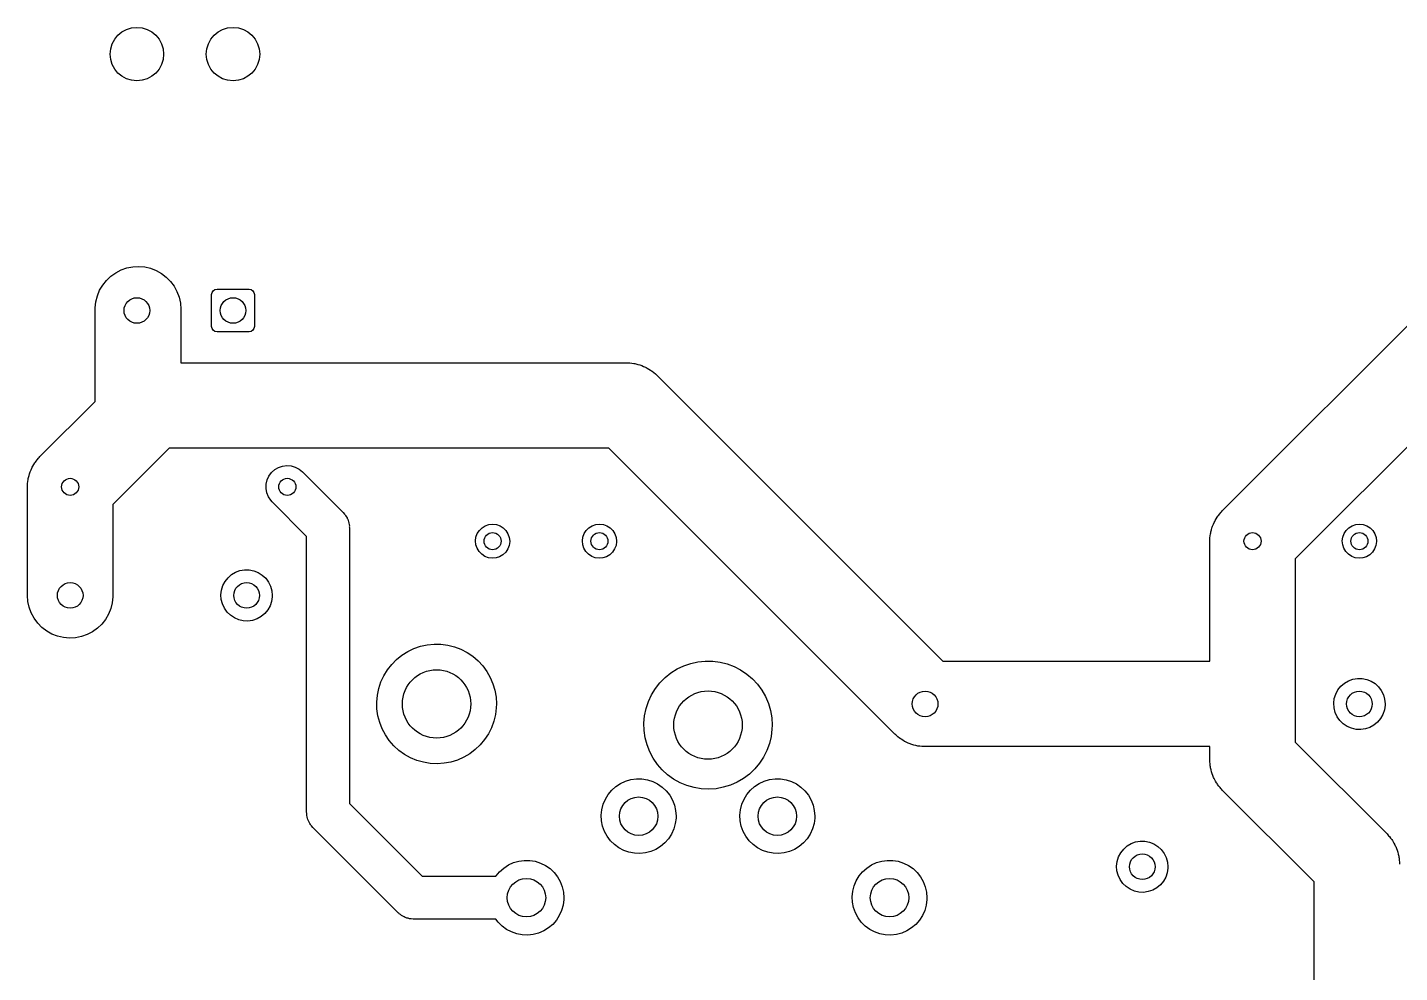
# Model space of a CAD drawing. Extents: x 38 to 261, y -144 to -47.
# Drawn here: x 130.7 to 194.9, y -92.6 to -48.3 of the extents above; entities that cross this region are included whole.
import ezdxf

# ---------------------------------------------------------------- set-up
doc = ezdxf.new("R2010")
doc.units = 0
doc.layers.add('BLACK', color=7, linetype='CONTINUOUS')

msp = doc.modelspace()

# ---------------------------------------------------------------- linework, layer by layer
at = {"layer": 'BLACK', "linetype": 'CONTINUOUS'}
for p, q in [((134.845, -59.8247), (135.096, -59.6945)), ((135.096, -59.6945), (135.362, -59.6009)), ((135.362, -59.6009), (135.639, -59.5458)), ((135.639, -59.5458), (135.921, -59.5302)), ((135.921, -59.5302), (136.203, -59.5546)), ((136.203, -59.5546), (136.478, -59.6184)), ((136.478, -59.6184), (136.742, -59.7203)), ((134.236, -60.4058), (134.411, -60.184)), ((134.411, -60.184), (134.615, -59.989)), ((134.615, -59.989), (134.845, -59.8247)), ((136.742, -59.7203), (136.988, -59.8584)), ((136.988, -59.8584), (137.213, -60.0298)), ((137.213, -60.0298), (137.411, -60.2311)), ((137.411, -60.2311), (137.579, -60.4583)), ((186.626, -70.9758), (197.486, -60.1158)), ((133.92, -61.1861), (133.988, -60.912)), ((133.988, -60.912), (134.094, -60.6501)), ((134.094, -60.6501), (134.236, -60.4058)), ((137.579, -60.4583), (137.713, -60.707)), ((137.713, -60.707), (137.811, -60.972)), ((137.811, -60.972), (137.87, -61.2482)), ((139.335, -60.845), (139.354, -60.7493)), ((139.335, -62.345), (139.335, -60.845)), ((139.354, -60.7493), (139.408, -60.6682)), ((139.408, -60.6682), (139.489, -60.614)), ((139.489, -60.614), (139.585, -60.595)), ((139.585, -60.595), (141.085, -60.595)), ((141.085, -60.595), (141.181, -60.614)), ((141.181, -60.614), (141.262, -60.6682)), ((141.262, -60.6682), (141.316, -60.7493)), ((141.316, -60.7493), (141.335, -60.845)), ((141.335, -60.845), (141.335, -62.345)), ((133.89, -61.53), (133.891, -61.4672)), ((133.89, -65.8466), (133.89, -61.53)), ((133.891, -61.4672), (133.92, -61.1861)), ((137.87, -61.2482), (137.89, -61.53)), ((137.89, -61.53), (137.89, -64.04)), ((139.354, -62.4407), (139.335, -62.345)), ((139.408, -62.5218), (139.354, -62.4407)), ((139.489, -62.576), (139.408, -62.5218)), ((139.585, -62.595), (139.489, -62.576)), ((141.085, -62.595), (139.585, -62.595)), ((141.181, -62.576), (141.085, -62.595)), ((141.262, -62.5218), (141.181, -62.576)), ((141.316, -62.4407), (141.262, -62.5218)), ((141.335, -62.345), (141.316, -62.4407)), ((199.728, -63.53), (190.04, -73.2184)), ((137.89, -64.04), (158.75, -64.04)), ((158.75, -64.04), (158.813, -64.041)), ((158.813, -64.041), (158.86, -64.0458)), ((158.86, -64.0458), (158.907, -64.0462)), ((158.907, -64.0462), (159, -64.0602)), ((159, -64.0602), (159.094, -64.0698)), ((159.094, -64.0698), (159.14, -64.0812)), ((159.14, -64.0812), (159.186, -64.0882)), ((159.186, -64.0882), (159.277, -64.1152)), ((159.277, -64.1152), (159.368, -64.1379)), ((159.368, -64.1379), (159.412, -64.1556)), ((159.412, -64.1556), (159.457, -64.1691)), ((159.457, -64.1691), (159.543, -64.2086)), ((159.543, -64.2086), (159.63, -64.2439)), ((159.63, -64.2439), (159.671, -64.2676)), ((159.671, -64.2676), (159.714, -64.2874)), ((159.714, -64.2874), (159.793, -64.3385)), ((159.793, -64.3385), (159.874, -64.3858)), ((159.874, -64.3858), (159.911, -64.415)), ((159.911, -64.415), (159.951, -64.4406)), ((159.951, -64.4406), (160.022, -64.5024)), ((160.022, -64.5024), (160.096, -64.5607)), ((160.096, -64.5607), (160.129, -64.5949)), ((160.129, -64.5949), (160.164, -64.6258)), ((160.164, -64.6258), (173.548, -78.01)), ((131.301, -68.4358), (133.89, -65.8466)), ((137.335, -68.0536), (137.304, -68.0892)), ((137.349, -68.04), (137.335, -68.0536)), ((157.922, -68.04), (137.349, -68.04)), ((171.306, -81.4242), (157.922, -68.04)), ((131.061, -68.7258), (131.09, -68.6888)), ((131.09, -68.6888), (131.116, -68.6492)), ((131.116, -68.6492), (131.177, -68.578)), ((131.177, -68.578), (131.236, -68.504)), ((131.236, -68.504), (131.27, -68.4714)), ((131.27, -68.4714), (131.301, -68.4358)), ((137.304, -68.0892), (134.715, -70.6784)), ((130.763, -69.4137), (130.79, -69.3234)), ((130.79, -69.3234), (130.813, -69.232)), ((130.813, -69.232), (130.831, -69.1883)), ((130.831, -69.1883), (130.844, -69.1431)), ((130.844, -69.1431), (130.884, -69.0575)), ((130.884, -69.0575), (130.919, -68.9701)), ((130.919, -68.9701), (130.943, -68.9293)), ((130.943, -68.9293), (130.962, -68.8865)), ((130.962, -68.8865), (131.014, -68.8073)), ((131.014, -68.8073), (131.061, -68.7258)), ((142.014, -69.341), (142.134, -69.1783)), ((142.134, -69.1783), (142.284, -69.043)), ((142.284, -69.043), (142.459, -68.9408)), ((142.459, -68.9408), (142.65, -68.8756)), ((142.65, -68.8756), (142.851, -68.8503)), ((142.851, -68.8503), (143.052, -68.8658)), ((143.052, -68.8658), (143.246, -68.9215)), ((143.246, -68.9215), (143.425, -69.0152)), ((143.425, -69.0152), (143.582, -69.1429)), ((143.582, -69.1429), (145.487, -71.0479)), ((130.715, -69.85), (130.716, -69.7872)), ((130.715, -74.93), (130.715, -69.85)), ((130.716, -69.7872), (130.721, -69.7403)), ((130.721, -69.6931), (130.735, -69.5999)), ((130.721, -69.7403), (130.721, -69.6931)), ((130.735, -69.5999), (130.745, -69.5061)), ((130.745, -69.5061), (130.756, -69.4604)), ((130.756, -69.4604), (130.763, -69.4137)), ((141.878, -69.9232), (141.883, -69.7212)), ((141.913, -70.1223), (141.878, -69.9232)), ((141.883, -69.7212), (141.929, -69.5244)), ((141.929, -69.5244), (142.014, -69.341)), ((141.987, -70.3102), (141.913, -70.1223)), ((142.098, -70.4793), (141.987, -70.3102)), ((142.168, -70.5571), (142.098, -70.4793)), ((143.78, -72.1692), (142.168, -70.5571)), ((134.715, -70.6784), (134.715, -74.93)), ((145.487, -71.0479), (145.557, -71.1257)), ((145.557, -71.1257), (145.577, -71.1564)), ((145.577, -71.1564), (145.601, -71.1843)), ((145.601, -71.1843), (145.632, -71.2408)), ((145.632, -71.2408), (145.668, -71.2948)), ((186.339, -71.3473), (186.386, -71.2658)), ((186.386, -71.2658), (186.415, -71.2288)), ((186.415, -71.2288), (186.441, -71.1892)), ((186.441, -71.1892), (186.502, -71.118)), ((186.502, -71.118), (186.561, -71.044)), ((186.561, -71.044), (186.595, -71.0114)), ((186.595, -71.0114), (186.626, -70.9758)), ((145.668, -71.2948), (145.681, -71.3289)), ((145.681, -71.3289), (145.699, -71.3611)), ((145.699, -71.3611), (145.718, -71.4227)), ((145.718, -71.4227), (145.742, -71.4827)), ((145.742, -71.4827), (145.749, -71.5189)), ((145.749, -71.5189), (145.76, -71.5539)), ((145.76, -71.5539), (145.766, -71.6182)), ((145.766, -71.6182), (145.777, -71.6818)), ((145.777, -71.6818), (145.776, -71.7185)), ((145.776, -71.7185), (145.78, -71.755)), ((145.78, -71.755), (145.78, -84.6758)), ((151.763, -72.0343), (151.86, -71.8844)), ((151.86, -71.8844), (151.987, -71.7596)), ((151.987, -71.7596), (152.139, -71.6661)), ((152.139, -71.6661), (152.308, -71.6087)), ((152.308, -71.6087), (152.486, -71.59)), ((152.486, -71.59), (152.663, -71.6111)), ((152.663, -71.6111), (152.831, -71.671)), ((152.831, -71.671), (152.981, -71.7665)), ((152.981, -71.7665), (153.107, -71.8931)), ((153.107, -71.8931), (153.201, -72.0443)), ((156.763, -72.0343), (156.86, -71.8844)), ((156.86, -71.8844), (156.987, -71.7596)), ((156.987, -71.7596), (157.139, -71.6661)), ((157.139, -71.6661), (157.308, -71.6087)), ((157.308, -71.6087), (157.486, -71.59)), ((157.486, -71.59), (157.663, -71.6111)), ((157.663, -71.6111), (157.831, -71.671)), ((157.831, -71.671), (157.981, -71.7665)), ((157.981, -71.7665), (158.107, -71.8931)), ((158.107, -71.8931), (158.201, -72.0443)), ((186.088, -71.9537), (186.115, -71.8634)), ((186.115, -71.8634), (186.138, -71.772)), ((186.138, -71.772), (186.156, -71.7283)), ((186.156, -71.7283), (186.169, -71.683)), ((186.169, -71.683), (186.209, -71.5975)), ((186.209, -71.5975), (186.244, -71.5101)), ((186.244, -71.5101), (186.268, -71.4693)), ((186.268, -71.4693), (186.287, -71.4265)), ((186.287, -71.4265), (186.339, -71.3473)), ((192.323, -72.0343), (192.42, -71.8844)), ((192.42, -71.8844), (192.547, -71.7596)), ((192.547, -71.7596), (192.699, -71.6661)), ((192.699, -71.6661), (192.868, -71.6087)), ((192.868, -71.6087), (193.046, -71.59)), ((193.046, -71.59), (193.223, -71.6111)), ((193.223, -71.6111), (193.391, -71.671)), ((193.391, -71.671), (193.541, -71.7665)), ((193.541, -71.7665), (193.667, -71.8931)), ((193.667, -71.8931), (193.761, -72.0443)), ((143.78, -85.09), (143.78, -72.1692)), ((151.68, -72.3788), (151.702, -72.2019)), ((151.697, -72.5563), (151.68, -72.3788)), ((151.702, -72.2019), (151.763, -72.0343)), ((153.201, -72.0443), (153.26, -72.2128)), ((153.28, -72.4123), (153.255, -72.589)), ((153.26, -72.2128), (153.28, -72.39)), ((153.28, -72.39), (153.28, -72.4123)), ((156.68, -72.3788), (156.702, -72.2019)), ((156.697, -72.5563), (156.68, -72.3788)), ((156.702, -72.2019), (156.763, -72.0343)), ((158.201, -72.0443), (158.26, -72.2128)), ((158.28, -72.4123), (158.255, -72.589)), ((158.26, -72.2128), (158.28, -72.39)), ((158.28, -72.39), (158.28, -72.4123)), ((186.04, -72.39), (186.041, -72.3272)), ((186.04, -78.01), (186.04, -72.39)), ((186.041, -72.3272), (186.046, -72.2803)), ((186.046, -72.2331), (186.06, -72.1399)), ((186.046, -72.2803), (186.046, -72.2331)), ((186.06, -72.1399), (186.07, -72.0461)), ((186.07, -72.0461), (186.081, -72.0004)), ((186.081, -72.0004), (186.088, -71.9537)), ((192.24, -72.3788), (192.262, -72.2019)), ((192.257, -72.5563), (192.24, -72.3788)), ((192.262, -72.2019), (192.323, -72.0343)), ((193.761, -72.0443), (193.82, -72.2128)), ((193.84, -72.4123), (193.815, -72.589)), ((193.82, -72.2128), (193.84, -72.39)), ((193.84, -72.39), (193.84, -72.4123)), ((151.754, -72.7256), (151.697, -72.5563)), ((151.846, -72.8781), (151.754, -72.7256)), ((151.97, -73.0064), (151.846, -72.8781)), ((152.119, -73.1041), (151.97, -73.0064)), ((152.286, -73.1662), (152.119, -73.1041)), ((152.463, -73.1898), (152.286, -73.1662)), ((152.641, -73.1737), (152.463, -73.1898)), ((152.81, -73.1185), (152.641, -73.1737)), ((152.964, -73.0272), (152.81, -73.1185)), ((153.093, -72.9042), (152.964, -73.0272)), ((153.192, -72.7557), (153.093, -72.9042)), ((153.255, -72.589), (153.192, -72.7557)), ((156.754, -72.7256), (156.697, -72.5563)), ((156.846, -72.8781), (156.754, -72.7256)), ((156.97, -73.0064), (156.846, -72.8781)), ((157.119, -73.1041), (156.97, -73.0064)), ((157.286, -73.1662), (157.119, -73.1041)), ((157.463, -73.1898), (157.286, -73.1662)), ((157.641, -73.1737), (157.463, -73.1898)), ((157.81, -73.1185), (157.641, -73.1737)), ((157.964, -73.0272), (157.81, -73.1185)), ((158.093, -72.9042), (157.964, -73.0272)), ((158.192, -72.7557), (158.093, -72.9042)), ((158.255, -72.589), (158.192, -72.7557)), ((192.314, -72.7256), (192.257, -72.5563)), ((192.406, -72.8781), (192.314, -72.7256)), ((192.53, -73.0064), (192.406, -72.8781)), ((192.679, -73.1041), (192.53, -73.0064)), ((192.846, -73.1662), (192.679, -73.1041)), ((193.023, -73.1898), (192.846, -73.1662)), ((193.201, -73.1737), (193.023, -73.1898)), ((193.37, -73.1185), (193.201, -73.1737)), ((193.524, -73.0272), (193.37, -73.1185)), ((193.653, -72.9042), (193.524, -73.0272)), ((193.752, -72.7557), (193.653, -72.9042)), ((193.815, -72.589), (193.752, -72.7557)), ((140.453, -73.8469), (140.659, -73.7709)), ((140.659, -73.7709), (140.876, -73.7337)), ((140.876, -73.7337), (141.095, -73.7366)), ((141.095, -73.7366), (141.311, -73.7794)), ((141.311, -73.7794), (141.515, -73.8608)), ((190.04, -73.2184), (190.04, -81.8016)), ((139.796, -74.6805), (139.861, -74.4708)), ((139.861, -74.4708), (139.964, -74.2764)), ((139.964, -74.2764), (140.1, -74.104)), ((140.1, -74.104), (140.265, -73.9592)), ((140.265, -73.9592), (140.453, -73.8469)), ((141.515, -73.8608), (141.701, -73.978)), ((141.701, -73.978), (141.862, -74.127)), ((141.862, -74.127), (141.993, -74.303)), ((141.993, -74.303), (142.09, -74.5)), ((130.735, -75.2118), (130.715, -74.93)), ((134.714, -74.9928), (134.685, -75.2739)), ((134.715, -74.93), (134.714, -74.9928)), ((139.77, -74.8986), (139.796, -74.6805)), ((139.785, -75.1177), (139.77, -74.8986)), ((139.839, -75.3306), (139.785, -75.1177)), ((142.09, -74.5), (142.15, -74.7113)), ((142.168, -74.9928), (142.137, -75.2101)), ((142.15, -74.7113), (142.17, -74.93)), ((142.17, -74.93), (142.168, -74.9928)), ((130.794, -75.488), (130.735, -75.2118)), ((130.892, -75.753), (130.794, -75.488)), ((131.026, -76.0017), (130.892, -75.753)), ((134.617, -75.548), (134.511, -75.8099)), ((134.685, -75.2739), (134.617, -75.548)), ((139.931, -75.53), (139.839, -75.3306)), ((140.058, -75.7093), (139.931, -75.53)), ((140.215, -75.8626), (140.058, -75.7093)), ((141.959, -75.6097), (141.819, -75.7785)), ((142.066, -75.4181), (141.959, -75.6097)), ((142.137, -75.2101), (142.066, -75.4181)), ((131.194, -76.2289), (131.026, -76.0017)), ((131.392, -76.4302), (131.194, -76.2289)), ((134.194, -76.276), (133.99, -76.471)), ((134.369, -76.0542), (134.194, -76.276)), ((134.511, -75.8099), (134.369, -76.0542)), ((140.397, -75.9846), (140.215, -75.8626)), ((140.599, -76.0713), (140.397, -75.9846)), ((140.813, -76.1197), (140.599, -76.0713)), ((141.033, -76.1284), (140.813, -76.1197)), ((141.25, -76.0968), (141.033, -76.1284)), ((141.458, -76.0263), (141.25, -76.0968)), ((141.65, -75.919), (141.458, -76.0263)), ((141.819, -75.7785), (141.65, -75.919)), ((131.617, -76.6016), (131.392, -76.4302)), ((131.863, -76.7397), (131.617, -76.6016)), ((132.127, -76.8416), (131.863, -76.7397)), ((132.402, -76.9054), (132.127, -76.8416)), ((132.684, -76.9298), (132.402, -76.9054)), ((132.966, -76.9142), (132.684, -76.9298)), ((133.243, -76.8591), (132.966, -76.9142)), ((133.509, -76.7655), (133.243, -76.8591)), ((133.76, -76.6353), (133.509, -76.7655)), ((133.99, -76.471), (133.76, -76.6353)), ((148.238, -77.7276), (148.511, -77.5563)), ((148.511, -77.5563), (148.802, -77.4176)), ((148.802, -77.4176), (149.107, -77.3131)), ((149.107, -77.3131), (149.422, -77.2445)), ((149.422, -77.2445), (149.743, -77.2125)), ((149.743, -77.2125), (150.065, -77.2175)), ((150.065, -77.2175), (150.385, -77.2596)), ((150.385, -77.2596), (150.697, -77.3381)), ((150.697, -77.3381), (150.999, -77.4521)), ((150.999, -77.4521), (151.285, -77.5999)), ((151.285, -77.5999), (151.553, -77.7797)), ((147.561, -78.412), (147.76, -78.1583)), ((147.76, -78.1583), (147.986, -77.9292)), ((147.986, -77.9292), (148.238, -77.7276)), ((151.553, -77.7797), (151.798, -77.9891)), ((151.798, -77.9891), (152.017, -78.2252)), ((152.017, -78.2252), (152.208, -78.485)), ((161.115, -78.3711), (161.426, -78.2224)), ((161.426, -78.2224), (161.753, -78.1105)), ((161.753, -78.1105), (162.091, -78.0369)), ((162.091, -78.0369), (162.434, -78.0026)), ((162.434, -78.0026), (162.78, -78.0081)), ((162.78, -78.0081), (163.122, -78.0531)), ((163.122, -78.0531), (163.457, -78.1373)), ((163.457, -78.1373), (163.78, -78.2594)), ((163.78, -78.2594), (164.087, -78.4178)), ((173.548, -78.01), (186.04, -78.01)), ((147.257, -78.9793), (147.392, -78.6869)), ((147.392, -78.6869), (147.561, -78.412)), ((152.208, -78.485), (152.368, -78.765)), ((152.368, -78.765), (152.494, -79.0615)), ((160.31, -79.0161), (160.553, -78.7706)), ((160.553, -78.7706), (160.822, -78.5546)), ((160.822, -78.5546), (161.115, -78.3711)), ((164.087, -78.4178), (164.374, -78.6104)), ((164.374, -78.6104), (164.636, -78.8347)), ((164.636, -78.8347), (164.872, -79.0877)), ((192.335, -79.0392), (192.523, -78.9269)), ((192.523, -78.9269), (192.729, -78.8509)), ((192.729, -78.8509), (192.946, -78.8137)), ((192.946, -78.8137), (193.165, -78.8166)), ((193.165, -78.8166), (193.381, -78.8594)), ((193.381, -78.8594), (193.585, -78.9408)), ((193.585, -78.9408), (193.771, -79.058)), ((147.061, -79.922), (147.09, -79.601)), ((147.09, -79.601), (147.155, -79.2853)), ((147.155, -79.2853), (147.257, -78.9793)), ((152.494, -79.0615), (152.586, -79.3706)), ((152.586, -79.3706), (152.641, -79.6882)), ((159.771, -79.8956), (159.916, -79.5823)), ((159.916, -79.5823), (160.097, -79.2879)), ((160.097, -79.2879), (160.31, -79.0161)), ((164.872, -79.0877), (165.076, -79.3661)), ((165.076, -79.3661), (165.247, -79.6661)), ((191.866, -79.7605), (191.931, -79.5508)), ((191.931, -79.5508), (192.034, -79.3564)), ((192.034, -79.3564), (192.17, -79.184)), ((192.17, -79.184), (192.335, -79.0392)), ((193.771, -79.058), (193.932, -79.207)), ((193.932, -79.207), (194.063, -79.383)), ((194.063, -79.383), (194.16, -79.58)), ((194.16, -79.58), (194.22, -79.7913)), ((147.07, -80.2443), (147.061, -79.922)), ((147.115, -80.5634), (147.07, -80.2443)), ((152.654, -80.1858), (152.616, -80.5058)), ((152.641, -79.6882), (152.66, -80.01)), ((152.66, -80.01), (152.654, -80.1858)), ((159.592, -80.5618), (159.662, -80.2235)), ((159.662, -80.2235), (159.771, -79.8956)), ((165.247, -79.6661), (165.383, -79.9838)), ((165.383, -79.9838), (165.481, -80.3149)), ((191.84, -79.9786), (191.866, -79.7605)), ((191.855, -80.1977), (191.84, -79.9786)), ((191.909, -80.4106), (191.855, -80.1977)), ((194.238, -80.0728), (194.207, -80.2901)), ((194.22, -79.7913), (194.24, -80.01)), ((194.24, -80.01), (194.238, -80.0728)), ((147.197, -80.8752), (147.115, -80.5634)), ((147.314, -81.1756), (147.197, -80.8752)), ((152.54, -80.8193), (152.43, -81.122)), ((152.616, -80.5058), (152.54, -80.8193)), ((159.561, -80.9058), (159.592, -80.5618)), ((165.481, -80.3149), (165.54, -80.6552)), ((165.54, -80.6552), (165.56, -81)), ((192.001, -80.61), (191.909, -80.4106)), ((192.128, -80.7893), (192.001, -80.61)), ((192.285, -80.9426), (192.128, -80.7893)), ((193.889, -80.8585), (193.72, -80.999)), ((194.029, -80.6897), (193.889, -80.8585)), ((194.136, -80.4981), (194.029, -80.6897)), ((194.207, -80.2901), (194.136, -80.4981)), ((147.465, -81.4605), (147.314, -81.1756)), ((147.648, -81.7261), (147.465, -81.4605)), ((152.285, -81.41), (152.108, -81.6794)), ((152.43, -81.122), (152.285, -81.41)), ((159.571, -81.251), (159.561, -80.9058)), ((159.619, -81.593), (159.571, -81.251)), ((165.513, -81.5313), (165.432, -81.8671)), ((165.554, -81.1884), (165.513, -81.5313)), ((165.56, -81), (165.554, -81.1884)), ((171.341, -81.4551), (171.306, -81.4242)), ((171.374, -81.4893), (171.341, -81.4551)), ((171.448, -81.5476), (171.374, -81.4893)), ((192.467, -81.0646), (192.285, -80.9426)), ((192.669, -81.1513), (192.467, -81.0646)), ((192.883, -81.1997), (192.669, -81.1513)), ((193.103, -81.2084), (192.883, -81.1997)), ((193.32, -81.1768), (193.103, -81.2084)), ((193.528, -81.1063), (193.32, -81.1768)), ((193.72, -80.999), (193.528, -81.1063)), ((147.859, -81.9691), (147.648, -81.7261)), ((148.098, -82.186), (147.859, -81.9691)), ((151.667, -82.1486), (151.409, -82.3422)), ((151.901, -81.9267), (151.667, -82.1486)), ((152.108, -81.6794), (151.901, -81.9267)), ((159.707, -81.9271), (159.619, -81.593)), ((159.832, -82.2488), (159.707, -81.9271)), ((165.432, -81.8671), (165.313, -82.1914)), ((171.519, -81.6094), (171.448, -81.5476)), ((171.559, -81.635), (171.519, -81.6094)), ((171.596, -81.6642), (171.559, -81.635)), ((171.677, -81.7115), (171.596, -81.6642)), ((171.756, -81.7626), (171.677, -81.7115)), ((171.799, -81.7824), (171.756, -81.7626)), ((171.84, -81.8061), (171.799, -81.7824)), ((171.927, -81.8414), (171.84, -81.8061)), ((172.013, -81.8809), (171.927, -81.8414)), ((172.058, -81.8944), (172.013, -81.8809)), ((172.102, -81.9121), (172.058, -81.8944)), ((172.193, -81.9348), (172.102, -81.9121)), ((172.284, -81.9618), (172.193, -81.9348)), ((172.33, -81.9688), (172.284, -81.9618)), ((172.376, -81.9802), (172.33, -81.9688)), ((172.47, -81.9898), (172.376, -81.9802)), ((172.563, -82.0038), (172.47, -81.9898)), ((172.61, -82.0042), (172.563, -82.0038)), ((172.657, -82.009), (172.61, -82.0042)), ((172.72, -82.01), (172.657, -82.009)), ((186.04, -82.01), (172.72, -82.01)), ((186.04, -82.63), (186.04, -82.01)), ((190.04, -81.8016), (194.334, -86.0958)), ((148.36, -82.3741), (148.098, -82.186)), ((148.641, -82.5309), (148.36, -82.3741)), ((148.939, -82.6543), (148.641, -82.5309)), ((149.249, -82.7426), (148.939, -82.6543)), ((149.567, -82.7947), (149.249, -82.7426)), ((149.889, -82.8098), (149.567, -82.7947)), ((150.211, -82.7879), (149.889, -82.8098)), ((150.528, -82.7292), (150.211, -82.7879)), ((150.836, -82.6344), (150.528, -82.7292)), ((151.131, -82.5048), (150.836, -82.6344)), ((151.409, -82.3422), (151.131, -82.5048)), ((159.994, -82.5541), (159.832, -82.2488)), ((160.19, -82.8387), (159.994, -82.5541)), ((164.968, -82.7887), (164.747, -83.0536)), ((165.158, -82.5), (164.968, -82.7887)), ((165.313, -82.1914), (165.158, -82.5)), ((186.043, -82.6771), (186.04, -82.63)), ((186.042, -82.7242), (186.043, -82.6771)), ((186.053, -82.8178), (186.042, -82.7242)), ((186.06, -82.9118), (186.053, -82.8178)), ((160.417, -83.099), (160.19, -82.8387)), ((160.672, -83.3314), (160.417, -83.099)), ((160.953, -83.533), (160.672, -83.3314)), ((164.496, -83.2914), (164.22, -83.4988)), ((164.747, -83.0536), (164.496, -83.2914)), ((186.07, -82.9579), (186.06, -82.9118)), ((186.075, -83.0048), (186.07, -82.9579)), ((186.1, -83.0959), (186.075, -83.0048)), ((186.119, -83.188), (186.1, -83.0959)), ((186.136, -83.2322), (186.119, -83.188)), ((186.148, -83.2778), (186.136, -83.2322)), ((186.185, -83.3646), (186.148, -83.2778)), ((186.217, -83.453), (186.185, -83.3646)), ((186.24, -83.4945), (186.217, -83.453)), ((157.891, -84.2477), (158.056, -84.0483)), ((158.056, -84.0483), (158.25, -83.8755)), ((158.25, -83.8755), (158.467, -83.7333)), ((158.467, -83.7333), (158.702, -83.6247)), ((158.702, -83.6247), (158.951, -83.5521)), ((158.951, -83.5521), (159.208, -83.5172)), ((159.208, -83.5172), (159.468, -83.5206)), ((159.468, -83.5206), (159.724, -83.5623)), ((159.724, -83.5623), (159.971, -83.6413)), ((159.971, -83.6413), (160.204, -83.7561)), ((160.204, -83.7561), (160.417, -83.9039)), ((160.417, -83.9039), (160.606, -84.0816)), ((160.606, -84.0816), (160.766, -84.2853)), ((161.254, -83.701), (160.953, -83.533)), ((161.573, -83.8331), (161.254, -83.701)), ((161.906, -83.9278), (161.573, -83.8331)), ((162.246, -83.9836), (161.906, -83.9278)), ((162.591, -83.9998), (162.246, -83.9836)), ((162.936, -83.9763), (162.591, -83.9998)), ((163.276, -83.9134), (162.936, -83.9763)), ((163.606, -83.8118), (163.276, -83.9134)), ((163.922, -83.673), (163.606, -83.8118)), ((164.22, -83.4988), (163.922, -83.673)), ((164.38, -84.2477), (164.546, -84.0483)), ((164.546, -84.0483), (164.739, -83.8755)), ((164.739, -83.8755), (164.956, -83.7333)), ((164.956, -83.7333), (165.192, -83.6247)), ((165.192, -83.6247), (165.441, -83.5521)), ((165.441, -83.5521), (165.698, -83.5172)), ((165.698, -83.5172), (165.957, -83.5206)), ((165.957, -83.5206), (166.213, -83.5623)), ((166.213, -83.5623), (166.46, -83.6413)), ((166.46, -83.6413), (166.693, -83.7561)), ((166.693, -83.7561), (166.906, -83.9039)), ((166.906, -83.9039), (167.095, -84.0816)), ((167.095, -84.0816), (167.255, -84.2853)), ((186.258, -83.538), (186.24, -83.4945)), ((186.307, -83.6187), (186.258, -83.538)), ((186.351, -83.7017), (186.307, -83.6187)), ((186.379, -83.7396), (186.351, -83.7017)), ((186.404, -83.78), (186.379, -83.7396)), ((186.463, -83.8531), (186.404, -83.78)), ((186.519, -83.9289), (186.463, -83.8531)), ((186.552, -83.9625), (186.519, -83.9289)), ((186.582, -83.9991), (186.552, -83.9625)), ((186.626, -84.0442), (186.582, -83.9991)), ((190.92, -88.3384), (186.626, -84.0442)), ((145.78, -84.6758), (149.182, -88.0783)), ((157.592, -84.96), (157.656, -84.7086)), ((157.656, -84.7086), (157.756, -84.4694)), ((157.756, -84.4694), (157.891, -84.2477)), ((160.766, -84.2853), (160.895, -84.5105)), ((160.895, -84.5105), (160.989, -84.7523)), ((164.081, -84.96), (164.145, -84.7086)), ((164.145, -84.7086), (164.245, -84.4694)), ((164.245, -84.4694), (164.38, -84.2477)), ((167.255, -84.2853), (167.384, -84.5105)), ((167.384, -84.5105), (167.478, -84.7523)), ((143.784, -85.1265), (143.78, -85.09)), ((143.783, -85.1632), (143.784, -85.1265)), ((143.794, -85.2268), (143.783, -85.1632)), ((143.8, -85.2911), (143.794, -85.2268)), ((143.811, -85.3261), (143.8, -85.2911)), ((143.818, -85.3623), (143.811, -85.3261)), ((143.842, -85.4223), (143.818, -85.3623)), ((157.566, -85.2181), (157.592, -84.96)), ((157.578, -85.4772), (157.566, -85.2181)), ((160.989, -84.7523), (161.046, -85.0052)), ((161.063, -85.3555), (161.03, -85.6128)), ((161.046, -85.0052), (161.065, -85.2639)), ((161.065, -85.2639), (161.063, -85.3555)), ((164.055, -85.2181), (164.081, -84.96)), ((164.068, -85.4772), (164.055, -85.2181)), ((167.478, -84.7523), (167.535, -85.0052)), ((167.552, -85.3555), (167.52, -85.6128)), ((167.535, -85.0052), (167.555, -85.2639)), ((167.555, -85.2639), (167.552, -85.3555)), ((143.861, -85.4839), (143.842, -85.4223)), ((143.879, -85.5161), (143.861, -85.4839)), ((143.892, -85.5502), (143.879, -85.5161)), ((143.928, -85.6042), (143.892, -85.5502)), ((143.959, -85.6607), (143.928, -85.6042)), ((143.983, -85.6886), (143.959, -85.6607)), ((144.003, -85.7193), (143.983, -85.6886)), ((144.073, -85.7971), (144.003, -85.7193)), ((148.061, -89.7854), (144.073, -85.7971)), ((157.629, -85.7316), (157.578, -85.4772)), ((157.717, -85.9757), (157.629, -85.7316)), ((157.839, -86.2042), (157.717, -85.9757)), ((160.96, -85.8624), (160.853, -86.0989)), ((161.03, -85.6128), (160.96, -85.8624)), ((164.118, -85.7316), (164.068, -85.4772)), ((164.206, -85.9757), (164.118, -85.7316)), ((164.329, -86.2042), (164.206, -85.9757)), ((167.449, -85.8624), (167.343, -86.0989)), ((167.52, -85.6128), (167.449, -85.8624)), ((157.995, -86.412), (157.839, -86.2042)), ((158.179, -86.5946), (157.995, -86.412)), ((158.388, -86.748), (158.179, -86.5946)), ((160.542, -86.5121), (160.344, -86.6797)), ((160.713, -86.3171), (160.542, -86.5121)), ((160.853, -86.0989), (160.713, -86.3171)), ((164.484, -86.412), (164.329, -86.2042)), ((164.668, -86.5946), (164.484, -86.412)), ((164.877, -86.748), (164.668, -86.5946)), ((167.031, -86.5121), (166.833, -86.6797)), ((167.202, -86.3171), (167.031, -86.5121)), ((167.343, -86.0989), (167.202, -86.3171)), ((182.01, -86.804), (182.175, -86.6592)), ((182.175, -86.6592), (182.363, -86.5469)), ((182.363, -86.5469), (182.569, -86.4709)), ((182.569, -86.4709), (182.786, -86.4337)), ((182.786, -86.4337), (183.005, -86.4366)), ((183.005, -86.4366), (183.221, -86.4794)), ((183.221, -86.4794), (183.425, -86.5608)), ((183.425, -86.5608), (183.611, -86.678)), ((194.334, -86.0958), (194.378, -86.1409)), ((194.378, -86.1409), (194.408, -86.1775)), ((194.408, -86.1775), (194.441, -86.2111)), ((194.441, -86.2111), (194.497, -86.2869)), ((194.497, -86.2869), (194.556, -86.36)), ((194.556, -86.36), (194.581, -86.4004)), ((194.581, -86.4004), (194.609, -86.4383)), ((194.609, -86.4383), (194.653, -86.5213)), ((194.653, -86.5213), (194.702, -86.602)), ((194.702, -86.602), (194.72, -86.6455)), ((194.72, -86.6455), (194.743, -86.687)), ((158.618, -86.8688), (158.388, -86.748)), ((158.862, -86.9543), (158.618, -86.8688)), ((159.117, -87.0027), (158.862, -86.9543)), ((159.376, -87.0128), (159.117, -87.0027)), ((159.634, -86.9846), (159.376, -87.0128)), ((159.885, -86.9186), (159.634, -86.9846)), ((160.123, -86.8162), (159.885, -86.9186)), ((160.344, -86.6797), (160.123, -86.8162)), ((165.107, -86.8688), (164.877, -86.748)), ((165.352, -86.9543), (165.107, -86.8688)), ((165.607, -87.0027), (165.352, -86.9543)), ((165.866, -87.0128), (165.607, -87.0027)), ((166.124, -86.9846), (165.866, -87.0128)), ((166.374, -86.9186), (166.124, -86.9846)), ((166.613, -86.8162), (166.374, -86.9186)), ((166.833, -86.6797), (166.613, -86.8162)), ((181.706, -87.3805), (181.771, -87.1708)), ((181.771, -87.1708), (181.874, -86.9764)), ((181.874, -86.9764), (182.01, -86.804)), ((183.611, -86.678), (183.772, -86.827)), ((183.772, -86.827), (183.903, -87.003)), ((183.903, -87.003), (184, -87.2)), ((184, -87.2), (184.06, -87.4113)), ((194.743, -86.687), (194.775, -86.7754)), ((194.775, -86.7754), (194.812, -86.8622)), ((194.812, -86.8622), (194.824, -86.9078)), ((194.824, -86.9078), (194.841, -86.952)), ((194.841, -86.952), (194.86, -87.0442)), ((194.86, -87.0442), (194.885, -87.1352)), ((194.885, -87.1352), (194.89, -87.1821)), ((194.89, -87.1821), (194.9, -87.2282)), ((194.9, -87.2282), (194.907, -87.3222)), ((152.641, -88.062), (152.806, -87.8626)), ((152.806, -87.8626), (153, -87.6899)), ((153, -87.6899), (153.217, -87.5477)), ((153.217, -87.5477), (153.452, -87.4391)), ((153.452, -87.4391), (153.701, -87.3665)), ((153.701, -87.3665), (153.958, -87.3315)), ((153.958, -87.3315), (154.218, -87.3349)), ((154.218, -87.3349), (154.474, -87.3766)), ((154.474, -87.3766), (154.721, -87.4557)), ((154.721, -87.4557), (154.954, -87.5704)), ((154.954, -87.5704), (155.167, -87.7182)), ((155.167, -87.7182), (155.356, -87.896)), ((155.356, -87.896), (155.516, -88.0997)), ((169.63, -88.062), (169.796, -87.8626)), ((169.796, -87.8626), (169.989, -87.6899)), ((169.989, -87.6899), (170.206, -87.5477)), ((170.206, -87.5477), (170.442, -87.4391)), ((170.442, -87.4391), (170.691, -87.3665)), ((170.691, -87.3665), (170.948, -87.3315)), ((170.948, -87.3315), (171.207, -87.3349)), ((171.207, -87.3349), (171.463, -87.3766)), ((171.463, -87.3766), (171.71, -87.4557)), ((171.71, -87.4557), (171.943, -87.5704)), ((171.943, -87.5704), (172.156, -87.7182)), ((172.156, -87.7182), (172.345, -87.896)), ((172.345, -87.896), (172.505, -88.0997)), ((181.68, -87.5986), (181.706, -87.3805)), ((181.695, -87.8177), (181.68, -87.5986)), ((181.749, -88.0306), (181.695, -87.8177)), ((184.047, -87.9101), (183.976, -88.1181)), ((184.078, -87.6928), (184.047, -87.9101)), ((184.06, -87.4113), (184.08, -87.63)), ((184.08, -87.63), (184.078, -87.6928)), ((194.907, -87.3222), (194.918, -87.4158)), ((194.918, -87.4158), (194.917, -87.4629)), ((194.917, -87.4629), (194.92, -87.51)), ((149.182, -88.0783), (152.631, -88.0783)), ((152.631, -88.0783), (152.641, -88.062)), ((155.516, -88.0997), (155.645, -88.3249)), ((155.645, -88.3249), (155.739, -88.5666)), ((155.739, -88.5666), (155.796, -88.8196)), ((169.331, -88.7744), (169.395, -88.523)), ((169.395, -88.523), (169.495, -88.2838)), ((169.495, -88.2838), (169.63, -88.062)), ((172.505, -88.0997), (172.634, -88.3249)), ((172.634, -88.3249), (172.728, -88.5666)), ((172.728, -88.5666), (172.785, -88.8196)), ((181.841, -88.23), (181.749, -88.0306)), ((181.968, -88.4093), (181.841, -88.23)), ((182.125, -88.5626), (181.968, -88.4093)), ((182.307, -88.6846), (182.125, -88.5626)), ((183.729, -88.4785), (183.56, -88.619)), ((183.869, -88.3097), (183.729, -88.4785)), ((183.976, -88.1181), (183.869, -88.3097)), ((190.92, -136.31), (190.92, -88.3384)), ((155.813, -89.1698), (155.78, -89.4271)), ((155.796, -88.8196), (155.815, -89.0783)), ((155.815, -89.0783), (155.813, -89.1698)), ((169.305, -89.0324), (169.331, -88.7744)), ((169.318, -89.2915), (169.305, -89.0324)), ((172.802, -89.1698), (172.77, -89.4271)), ((172.785, -88.8196), (172.805, -89.0783)), ((172.805, -89.0783), (172.802, -89.1698)), ((182.509, -88.7713), (182.307, -88.6846)), ((182.723, -88.8197), (182.509, -88.7713)), ((182.943, -88.8284), (182.723, -88.8197)), ((183.16, -88.7968), (182.943, -88.8284)), ((183.368, -88.7263), (183.16, -88.7968)), ((183.56, -88.619), (183.368, -88.7263)), ((148.09, -89.8086), (148.061, -89.7854)), ((148.115, -89.8353), (148.09, -89.8086)), ((148.168, -89.8723), (148.115, -89.8353)), ((148.218, -89.9131), (148.168, -89.8723)), ((155.71, -89.6768), (155.603, -89.9133)), ((155.78, -89.4271), (155.71, -89.6768)), ((169.368, -89.5459), (169.318, -89.2915)), ((169.456, -89.79), (169.368, -89.5459)), ((169.579, -90.0185), (169.456, -89.79)), ((172.699, -89.6768), (172.593, -89.9133)), ((172.77, -89.4271), (172.699, -89.6768)), ((148.25, -89.9301), (148.218, -89.9131)), ((148.28, -89.9512), (148.25, -89.9301)), ((148.34, -89.9768), (148.28, -89.9512)), ((148.397, -90.0067), (148.34, -89.9768)), ((148.432, -90.0169), (148.397, -90.0067)), ((148.466, -90.0314), (148.432, -90.0169)), ((148.529, -90.0447), (148.466, -90.0314)), ((148.591, -90.0625), (148.529, -90.0447)), ((148.628, -90.0653), (148.591, -90.0625)), ((148.664, -90.0728), (148.628, -90.0653)), ((148.768, -90.0783), (148.664, -90.0728)), ((152.634, -90.0783), (148.768, -90.0783)), ((152.745, -90.2264), (152.634, -90.0783)), ((152.929, -90.409), (152.745, -90.2264)), ((153.138, -90.5623), (152.929, -90.409)), ((155.094, -90.494), (154.873, -90.6305)), ((155.292, -90.3264), (155.094, -90.494)), ((155.463, -90.1314), (155.292, -90.3264)), ((155.603, -89.9133), (155.463, -90.1314)), ((169.734, -90.2264), (169.579, -90.0185)), ((169.918, -90.409), (169.734, -90.2264)), ((170.127, -90.5623), (169.918, -90.409)), ((172.083, -90.494), (171.863, -90.6305)), ((172.281, -90.3264), (172.083, -90.494)), ((172.452, -90.1314), (172.281, -90.3264)), ((172.593, -89.9133), (172.452, -90.1314)), ((153.368, -90.6831), (153.138, -90.5623)), ((153.612, -90.7686), (153.368, -90.6831)), ((153.867, -90.817), (153.612, -90.7686)), ((154.126, -90.8272), (153.867, -90.817)), ((154.384, -90.799), (154.126, -90.8272)), ((154.635, -90.7329), (154.384, -90.799)), ((154.873, -90.6305), (154.635, -90.7329)), ((170.357, -90.6831), (170.127, -90.5623)), ((170.602, -90.7686), (170.357, -90.6831)), ((170.857, -90.817), (170.602, -90.7686)), ((171.116, -90.8272), (170.857, -90.817)), ((171.374, -90.799), (171.116, -90.8272)), ((171.624, -90.7329), (171.374, -90.799)), ((171.863, -90.6305), (171.624, -90.7329))]:
    msp.add_line(p, q, dxfattribs=at)
at = {"layer": 'BLACK'}
for centre, radius in [((135.835, -49.595), 1.25), ((140.335, -49.595), 1.25), ((135.835, -61.595), 0.6), ((140.335, -61.595), 0.6), ((132.715, -69.85), 0.4), ((142.875, -69.85), 0.4), ((152.48, -72.39), 0.4), ((157.48, -72.39), 0.4), ((188.04, -72.39), 0.4), ((193.04, -72.39), 0.4), ((132.715, -74.93), 0.6), ((140.97, -74.93), 0.6), ((149.86, -80.01), 1.6), ((162.56, -81), 1.6), ((172.72, -80.01), 0.6), ((193.04, -80.01), 0.6), ((159.315, -85.2639), 0.9), ((165.805, -85.2639), 0.9), ((182.88, -87.63), 0.6), ((154.065, -89.0783), 0.9), ((171.055, -89.0783), 0.9)]:
    msp.add_circle(centre, radius, dxfattribs=at)

doc.saveas('drawing.dxf')
